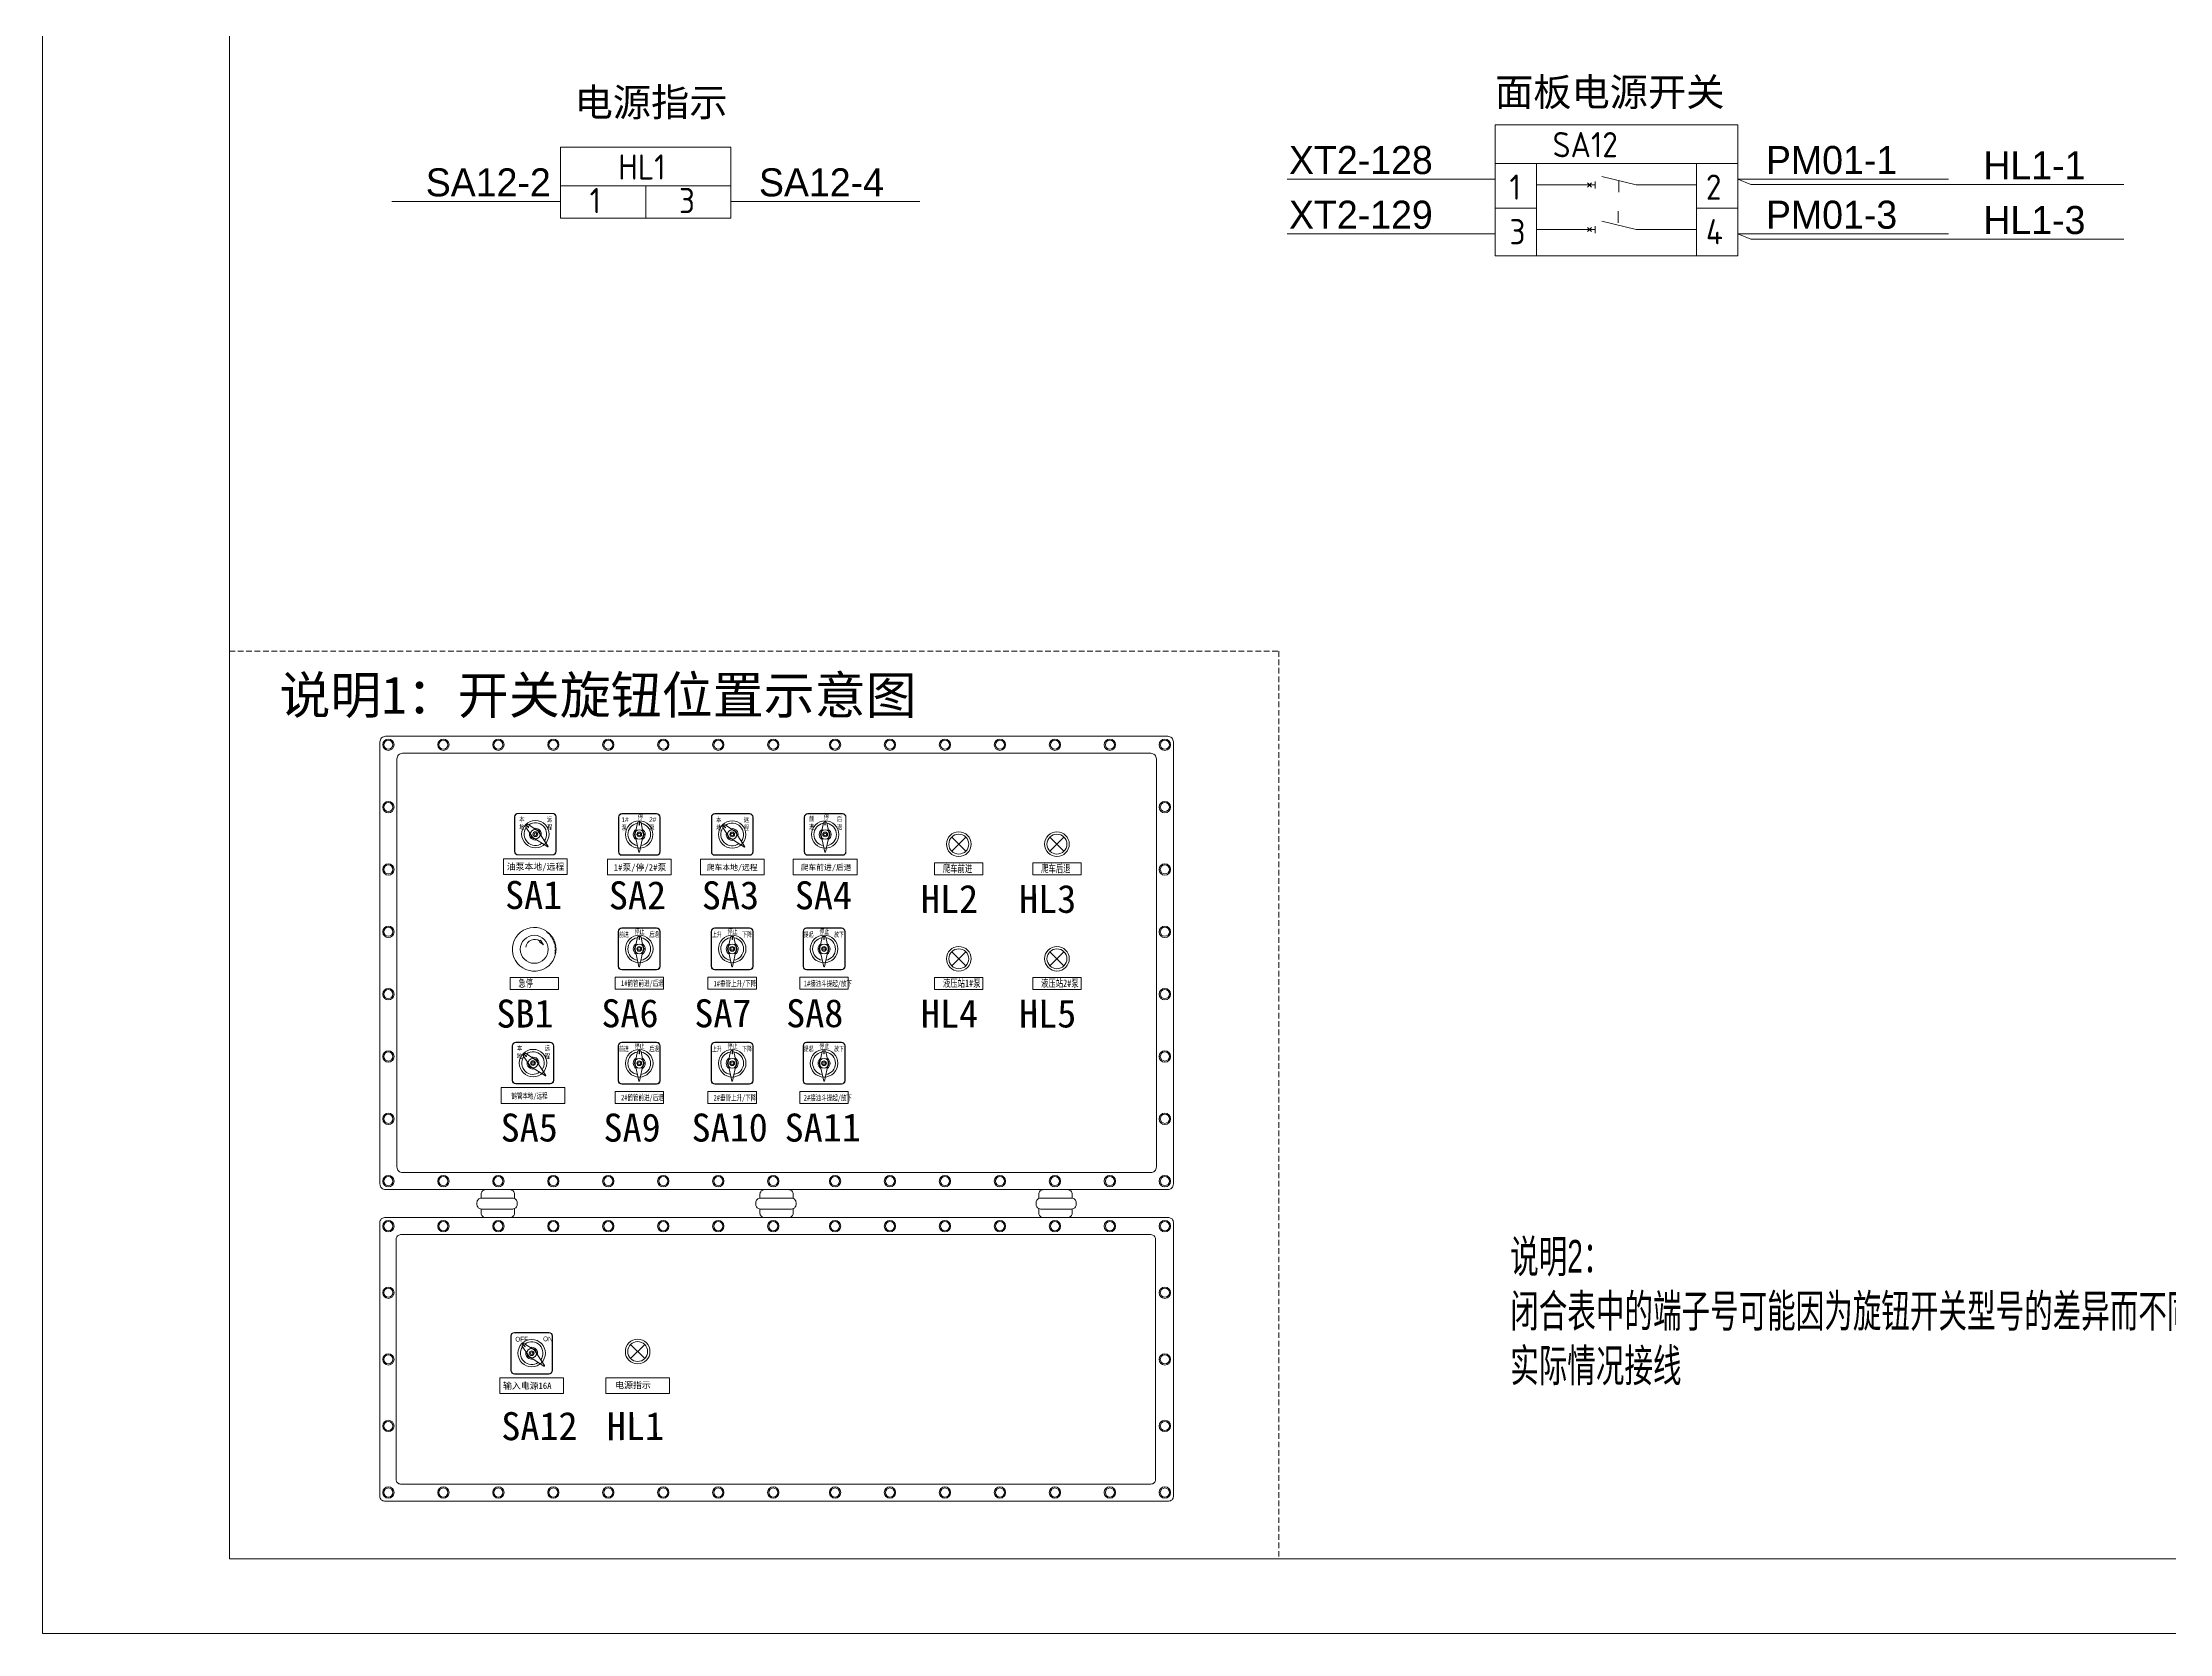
# Model space of a CAD drawing. Header units: millimetres. Extents: x 32721 to 72822, y 57624 to 123188.
# Drawn here: x 42543 to 44440, y 61252 to 62671 of the extents above; entities that cross this region are included whole.
import ezdxf

# ---------------------------------------------------------------- set-up
doc = ezdxf.new("R2010")
doc.units = ezdxf.units.MM
doc.header["$LTSCALE"] = 10
doc.linetypes.add('DASHED', pattern=[0.75, 0.5, -0.25])
doc.layers.get('0').update_dxf_attribs({"lineweight": 18})
for name, color, linetype, lineweight in [('1轮廓实线层', 7, 'Continuous', 18), ('2细线层', 4, 'Continuous', 18), ('6文字层', 3, 'Continuous', 18), ('图框层', 7, 'Continuous', 18)]:
    doc.layers.add(name, color=color, linetype=linetype, lineweight=lineweight)
doc.styles.add('FS', font='')
doc.styles.add('PC_TEXTSTYLE', font='', dxfattribs={"width": 0.8})
doc.styles.get("Standard").update_dxf_attribs({"font": 'isocp.shx', "width": 0.707, "bigfont": 'hztxt.shx'})
doc.styles.add('宋体', font='')
doc.styles.add('样式 1', font='SIMYOU.TTF', dxfattribs={"width": 0.75})
doc.styles.add('长仿宋', font='', dxfattribs={"width": 0.7})
doc.styles.get('FS').set_extended_font_data('宋体')
doc.styles.get('PC_TEXTSTYLE').set_extended_font_data('幼圆')
doc.styles.get('宋体').set_extended_font_data('宋体')
doc.styles.get('长仿宋').set_extended_font_data('宋体')

# ---------------------------------------------------------------- blocks, each defined once
blk = doc.blocks.new('本地远程')
for p, q in [((-35, 29), (-35, -29)), ((-34.5, -29), (-34.5, 29)), ((29, 35), (-29, 35)), ((-29, 34.5), (29, 34.5)), ((-5.5, -4.1), (-16, 11.8)), ((-14.1, 15.6), (-15.6, 14.1)), ((-15, 14.7), (-11.5, 11.1)), ((-14.7, 15), (-11.1, 11.5)), ((-11.8, 16), (4.1, 5.5)), ((21.5, -20.7), (5.5, 4.1)), ((34.5, 29), (34.5, -29)), ((35, -29), (35, 29)), ((29, -34.5), (-29, -34.5)), ((-29, -35), (29, -35)), ((-4.1, -5.5), (20.7, -21.5)), ((20.9, -21.5), (21.5, -20.9))]:
    blk.add_line(p, q)
for radius in [23, 8, 4, 2.25]:
    blk.add_circle((0, 0), radius)
for centre, radius, start, end in [((-29, 29), 6, 90, 180), ((-29, 29), 5.5, 90, 180), ((0, 0), 19, 144.8684, 305.9981), ((-14.2, 12.7), 2, 135, 206.5651), ((-12.7, 14.2), 2, 63.4349, 135), ((-11.3, 11.3), 0.25, 225, 45), ((0, 0), 19, 324.0019, 125.1316), ((0, 0), 10, 166.6435, 283.8145), ((0, 0), 10, 346.1855, 103.3565), ((1.3, 1.3), 5, 32.9777, 56.6397), ((29, 29), 6, 0, 90), ((29, 29), 5.5, 360, 90), ((-29, -29), 6, 180, 270), ((-29, -29), 5.5, 180, 270), ((-1.3, -1.3), 5, 213.3603, 237.0223), ((20.8, -21.3), 0.2, 237.1169, 315), ((21.3, -20.8), 0.2, 315, 32.8831), ((29, -29), 5.5, 270, 360), ((29, -29), 6, 270, 360)]:
    blk.add_arc(centre, radius, start, end)
at = {"char_height": 8, "attachment_point": 1, "style": 'PC_TEXTSTYLE'}
for s, insert, width in [('本地', (-27.1, 28.9), 14.149), ('远程', (19.6, 28.9), 15.64)]:
    blk.add_mtext(s, dxfattribs=dict(at, insert=insert, width=width))
blk = doc.blocks.new('液压泵旋钮')
for p, q in [((-35, 29), (-35, -29)), ((-34.5, -29), (-34.5, 29)), ((29, 35), (-29, 35)), ((-29, 34.5), (29, 34.5)), ((-6.8, 1), (-3, 19.6)), ((1.1, 21), (-1.1, 21)), ((-0.3, 21), (-0.3, 15.9)), ((0.2, 21), (0.2, 15.9)), ((3, 19.6), (6.8, 1)), ((34.5, 29), (34.5, -29)), ((35, -29), (35, 29)), ((29, -34.5), (-29, -34.5)), ((-29, -35), (29, -35)), ((-6.8, -1), (-0.6, -29.8)), ((-0.4, -30), (0.4, -30)), ((0.6, -29.8), (6.8, -1))]:
    blk.add_line(p, q)
for radius in [23, 8, 4, 2.25]:
    blk.add_circle((0, 0), radius)
for centre, radius, start, end in [((-29, 29), 6, 90, 180), ((-29, 29), 5.5, 90, 180), ((0, 0), 19, 99.8684, 260.9981), ((0, 0), 10, 121.6435, 238.8145), ((-1.9, 0), 5, 168.3603, 192.0223), ((-1.1, 19), 2, 90, 161.5651), ((0, 15.9), 0.25, 180, 0), ((1.1, 19), 2, 18.4349, 90), ((0, 0), 19, 279.0019, 80.1316), ((0, 0), 10, 301.1855, 58.3565), ((1.9, 0), 5, 347.9777, 11.6397), ((29, 29), 6, 0, 90), ((29, 29), 5.5, 360, 90), ((-29, -29), 6, 180, 270), ((-29, -29), 5.5, 180, 270), ((-0.4, -29.8), 0.2, 192.1169, 270), ((0.4, -29.8), 0.2, 270, 347.8831), ((29, -29), 5.5, 270, 360), ((29, -29), 6, 270, 360)]:
    blk.add_arc(centre, radius, start, end)
at = {"char_height": 8, "attachment_point": 1, "style": 'PC_TEXTSTYLE'}
for s, insert, width in [('1#泵', (-29.8, 28.9), 14.149), ('停', (-2.4, 33.6), 11), ('2#泵', (16.6, 28.9), 15.64)]:
    blk.add_mtext(s, dxfattribs=dict(at, insert=insert, width=width))
blk = doc.blocks.new('爬车旋钮')
for p, q in [((-35, 29), (-35, -29)), ((-34.5, -29), (-34.5, 29)), ((29, 35), (-29, 35)), ((-29, 34.5), (29, 34.5)), ((-6.8, 1), (-3, 19.6)), ((1.1, 21), (-1.1, 21)), ((-0.3, 21), (-0.3, 15.9)), ((0.2, 21), (0.2, 15.9)), ((3, 19.6), (6.8, 1)), ((34.5, 29), (34.5, -29)), ((35, -29), (35, 29)), ((29, -34.5), (-29, -34.5)), ((-29, -35), (29, -35)), ((-6.8, -1), (-0.6, -29.8)), ((-0.4, -30), (0.4, -30)), ((0.6, -29.8), (6.8, -1))]:
    blk.add_line(p, q)
for radius in [23, 8, 4, 2.25]:
    blk.add_circle((0, 0), radius)
for centre, radius, start, end in [((-29, 29), 6, 90, 180), ((-29, 29), 5.5, 90, 180), ((0, 0), 19, 99.8684, 260.9981), ((0, 0), 10, 121.6435, 238.8145), ((-1.9, 0), 5, 168.3603, 192.0223), ((-1.1, 19), 2, 90, 161.5651), ((0, 15.9), 0.25, 180, 0), ((1.1, 19), 2, 18.4349, 90), ((0, 0), 19, 279.0019, 80.1316), ((0, 0), 10, 301.1855, 58.3565), ((1.9, 0), 5, 347.9777, 11.6397), ((29, 29), 6, 0, 90), ((29, 29), 5.5, 360, 90), ((-29, -29), 6, 180, 270), ((-29, -29), 5.5, 180, 270), ((-0.4, -29.8), 0.2, 192.1169, 270), ((0.4, -29.8), 0.2, 270, 347.8831), ((29, -29), 5.5, 270, 360), ((29, -29), 6, 270, 360)]:
    blk.add_arc(centre, radius, start, end)
at = {"char_height": 8, "width": 11, "attachment_point": 1, "style": 'PC_TEXTSTYLE'}
for s, insert in [('前进', (-27.3, 30.2)), ('停', (-2.4, 33.6)), ('后退', (19.8, 30.2))]:
    blk.add_mtext(s, dxfattribs=dict(at, insert=insert))
blk = doc.blocks.new('急停')
for p, q in [((4.2, 5.9), (3.7, 5.4)), ((3.7, 5.4), (7, 2.9)), ((4.6, 6.5), (4.2, 5.9)), ((7, 2.9), (4.6, 6.5)), ((9.5, 13.8), (9.3, 12.9)), ((9.3, 12.9), (10.2, 13.3)), ((10.4, 13.1), (10.2, 12.2)), ((10.2, 12.2), (11, 12.6)), ((11.2, 12.4), (10.9, 11.6)), ((10.9, 11.6), (11.8, 11.9)), ((12, 11.7), (11.7, 10.8)), ((11.7, 10.8), (12.6, 11.1)), ((12.8, 10.9), (12.4, 10)), ((12.4, 10), (13.3, 10.2)), ((13.5, 10), (13, 9.2)), ((13, 9.2), (14, 9.3)), ((14.1, 9.1), (13.6, 8.3)), ((13.6, 8.3), (14.6, 8.4)), ((14.7, 8.2), (14.2, 7.5)), ((14.2, 7.5), (15.1, 7.5)), ((15.2, 7.2), (14.6, 6.5)), ((14.6, 6.5), (15.6, 6.5)), ((15.7, 6.2), (15.1, 5.6)), ((15.1, 5.6), (16, 5.5)), ((16.1, 5.2), (15.4, 4.6)), ((15.4, 4.6), (16.3, 4.4)), ((16.4, 4.1), (15.7, 3.6)), ((15.7, 3.6), (16.6, 3.4)), ((16.7, 3.1), (16, 2.6)), ((16, 2.6), (16.8, 2.3)), ((16.9, 2), (16.1, 1.5)), ((16.1, 1.5), (17, 1.2)), ((17, 0.9), (16.2, 0.5)), ((16.2, 0.5), (17.1, 0.1)), ((16.9, -3.5), (16, -3.7)), ((16, -3.7), (16.7, -4.3)), ((17, -2.4), (16.1, -2.7)), ((16.1, -2.7), (16.9, -3.2)), ((17.1, -1.3), (16.2, -1.6)), ((16.2, -1.6), (17, -2.1)), ((17.1, -0.2), (16.3, -0.6)), ((16.3, -0.6), (17.1, -1))]:
    blk.add_line(p, q)
blk.add_circle((-0.4, -0.7), 11.2)
for centre, radius, start, end in [((-0.4, -0.7), 17.5, 55.5124, 348.0594), ((0, 0), 7.26, 55.0086, 172.0809), ((-0.4, -0.7), 17.5, 51.9124, 52.8594), ((-0.4, -0.7), 17.5, 48.3124, 49.2594), ((-0.4, -0.7), 17.5, 44.7124, 45.6594), ((-0.4, -0.7), 17.5, 41.1124, 42.0594), ((-0.4, -0.7), 17.5, 37.5124, 38.4594), ((-0.4, -0.7), 17.5, 33.9124, 34.8594), ((-0.4, -0.7), 17.5, 30.3124, 31.2594), ((-0.4, -0.7), 17.5, 26.7124, 27.6594), ((-0.4, -0.7), 17.5, 23.1124, 24.0594), ((-0.4, -0.7), 17.5, 19.5124, 20.4594), ((-0.4, -0.7), 17.5, 15.9124, 16.8594), ((-0.4, -0.7), 17.5, 12.3124, 13.2594), ((-0.4, -0.7), 17.5, 8.7124, 9.6594), ((-0.4, -0.7), 17.5, 5.1124, 6.0594), ((-0.4, -0.7), 17.5, 1.5124, 2.4594), ((-0.4, -0.7), 17.5, 350.7124, 351.6594), ((-0.4, -0.7), 17.5, 354.3124, 355.2594), ((-0.4, -0.7), 17.5, 357.9124, 358.8594)]:
    blk.add_arc(centre, radius, start, end)

msp = doc.modelspace()

# ---------------------------------------------------------------- linework, layer by layer
for p, q in [((43838.58, 62597.52), (44055.16, 62597.52)), ((43838.58, 62480.63), (43838.58, 62597.52)), ((44055.16, 62597.52), (44055.16, 62480.63)), ((43838.58, 62563), (44055.16, 62563)), ((43875.59, 62563), (43875.59, 62480.63)), ((44018.16, 62563), (44018.16, 62480.63)), ((43005.29, 62543.08), (43157.14, 62543.08)), ((43081.22, 62543.08), (43081.22, 62514.02)), ((43838.58, 62549.09), (43653.16, 62549.09)), ((43875.59, 62543.85), (43928.01, 62543.85)), ((43920.91, 62541.95), (43924.71, 62545.76)), ((43922.81, 62543.85), (43920.91, 62545.76)), ((43922.81, 62543.85), (43924.71, 62541.95)), ((43928.01, 62546.74), (43928.01, 62540.55)), ((43964.3, 62543.85), (43933.69, 62551.21)), ((43949, 62547.53), (43949, 62537.34)), ((44018.16, 62543.85), (43964.3, 62543.85)), ((44055.16, 62549.09), (44242.95, 62549.09)), ((43005.29, 62529.17), (42854.82, 62529.17)), ((43157.14, 62529.17), (43325.62, 62529.17)), ((43875.59, 62523.21), (43838.58, 62523.21)), ((43838.58, 62523.21), (43875.59, 62523.21)), ((43948.42, 62520.37), (43948.42, 62509.99)), ((44055.16, 62523.21), (44018.16, 62523.21)), ((44018.16, 62523.21), (44055.16, 62523.21)), ((43838.58, 62500.33), (43653.16, 62500.33)), ((43875.59, 62504.06), (43928.01, 62504.06)), ((43920.91, 62502.16), (43924.71, 62505.96)), ((43922.81, 62504.06), (43920.91, 62505.96)), ((43922.81, 62504.06), (43924.71, 62502.16)), ((43928.01, 62506.95), (43928.01, 62500.76)), ((43964.3, 62504.06), (43933.69, 62511.41)), ((44018.16, 62504.06), (43964.3, 62504.06)), ((44055.16, 62500.33), (44242.95, 62500.33)), ((44055.16, 62480.63), (43838.58, 62480.63)), ((43056.68, 61877.96), (43056.68, 61846.96)), ((43056.95, 61846.96), (43056.95, 61877.96)), ((43090.89, 61881.17), (43059.89, 61881.17)), ((43059.89, 61880.9), (43090.89, 61880.9)), ((43071.76, 61863.01), (43073.81, 61872.96)), ((43075.95, 61873.69), (43074.82, 61873.69)), ((43075.25, 61873.69), (43075.25, 61870.99)), ((43075.52, 61873.69), (43075.52, 61870.99)), ((43076.97, 61872.96), (43079.02, 61863.01)), ((43093.83, 61877.96), (43093.83, 61846.96)), ((43094.1, 61846.96), (43094.1, 61877.96)), ((43139.58, 61877.96), (43139.58, 61846.96)), ((43139.85, 61846.96), (43139.85, 61877.96)), ((43173.79, 61881.17), (43142.79, 61881.17)), ((43142.79, 61880.9), (43173.79, 61880.9)), ((43154.66, 61863.01), (43156.71, 61872.96)), ((43158.85, 61873.69), (43157.72, 61873.69)), ((43158.15, 61873.69), (43158.15, 61870.99)), ((43158.42, 61873.69), (43158.42, 61870.99)), ((43159.87, 61872.96), (43161.92, 61863.01)), ((43176.73, 61877.96), (43176.73, 61846.96)), ((43177, 61846.96), (43177, 61877.96)), ((43221.48, 61877.96), (43221.48, 61846.95)), ((43221.75, 61846.95), (43221.75, 61877.96)), ((43255.69, 61881.16), (43224.69, 61881.16)), ((43224.69, 61880.89), (43255.69, 61880.89)), ((43236.56, 61863), (43238.61, 61872.95)), ((43240.75, 61873.68), (43239.62, 61873.68)), ((43240.05, 61873.68), (43240.05, 61870.98)), ((43240.32, 61873.68), (43240.32, 61870.98)), ((43241.77, 61872.95), (43243.82, 61863)), ((43258.63, 61877.96), (43258.63, 61846.95)), ((43258.9, 61846.95), (43258.9, 61877.96)), ((43071.76, 61861.92), (43075.07, 61846.53)), ((43075.71, 61846.53), (43079.01, 61861.92)), ((43154.66, 61861.92), (43157.97, 61846.53)), ((43158.61, 61846.53), (43161.91, 61861.92)), ((43236.56, 61861.91), (43239.87, 61846.52)), ((43240.51, 61846.52), (43243.81, 61861.91)), ((43090.89, 61844.02), (43059.89, 61844.02)), ((43059.89, 61843.76), (43090.89, 61843.76)), ((43075.17, 61846.44), (43075.6, 61846.44)), ((43173.79, 61844.02), (43142.79, 61844.02)), ((43142.79, 61843.76), (43173.79, 61843.76)), ((43158.07, 61846.44), (43158.5, 61846.44)), ((43255.69, 61844.01), (43224.69, 61844.01)), ((43224.69, 61843.75), (43255.69, 61843.75)), ((43239.97, 61846.43), (43240.4, 61846.43)), ((43090.89, 61779.22), (43059.89, 61779.22)), ((43059.89, 61778.95), (43090.89, 61778.95)), ((43173.79, 61779.22), (43142.79, 61779.22)), ((43142.79, 61778.95), (43173.79, 61778.95)), ((43255.69, 61779.21), (43224.69, 61779.21)), ((43224.69, 61778.94), (43255.69, 61778.94)), ((43056.68, 61776.01), (43056.68, 61745.01)), ((43056.95, 61745.01), (43056.95, 61776.01)), ((43071.76, 61761.06), (43073.81, 61771.01)), ((43071.76, 61759.96), (43075.07, 61744.57)), ((43075.95, 61771.74), (43074.82, 61771.74)), ((43075.25, 61771.74), (43075.25, 61769.04)), ((43075.52, 61771.74), (43075.52, 61769.04)), ((43075.71, 61744.57), (43079.01, 61759.96)), ((43076.97, 61771.01), (43079.02, 61761.06)), ((43093.83, 61776.01), (43093.83, 61745.01)), ((43094.1, 61745.01), (43094.1, 61776.01)), ((43139.58, 61776.01), (43139.58, 61745.01)), ((43139.85, 61745.01), (43139.85, 61776.01)), ((43154.66, 61761.06), (43156.71, 61771.01)), ((43154.66, 61759.96), (43157.97, 61744.57)), ((43158.85, 61771.74), (43157.72, 61771.74)), ((43158.15, 61771.74), (43158.15, 61769.04)), ((43158.42, 61771.74), (43158.42, 61769.04)), ((43158.61, 61744.57), (43161.91, 61759.96)), ((43159.87, 61771.01), (43161.92, 61761.06)), ((43176.73, 61776.01), (43176.73, 61745.01)), ((43177, 61745.01), (43177, 61776.01)), ((43221.48, 61776), (43221.48, 61745)), ((43221.75, 61745), (43221.75, 61776)), ((43236.56, 61761.05), (43238.61, 61771)), ((43236.56, 61759.96), (43239.87, 61744.57)), ((43240.75, 61771.73), (43239.62, 61771.73)), ((43240.05, 61771.73), (43240.05, 61769.03)), ((43240.32, 61771.73), (43240.32, 61769.03)), ((43240.51, 61744.57), (43243.81, 61759.96)), ((43241.77, 61771), (43243.82, 61761.05)), ((43258.63, 61776), (43258.63, 61745)), ((43258.9, 61745), (43258.9, 61776)), ((43090.89, 61742.07), (43059.89, 61742.07)), ((43059.89, 61741.8), (43090.89, 61741.8)), ((43075.17, 61744.49), (43075.6, 61744.49)), ((43173.79, 61742.07), (43142.79, 61742.07)), ((43142.79, 61741.8), (43173.79, 61741.8)), ((43158.07, 61744.49), (43158.5, 61744.49)), ((43255.69, 61742.06), (43224.69, 61742.06)), ((43224.69, 61741.8), (43255.69, 61741.8)), ((43239.97, 61744.48), (43240.4, 61744.48)), ((42960.89, 61517.29), (42960.89, 61486.51)), ((42961.15, 61486.51), (42961.15, 61517.29)), ((42994.85, 61520.47), (42964.07, 61520.47)), ((42964.07, 61520.21), (42994.85, 61520.21)), ((42997.77, 61517.29), (42997.77, 61486.51)), ((42998.03, 61486.51), (42998.03, 61517.29)), ((42976.53, 61499.73), (42970.98, 61508.15)), ((42971.98, 61510.17), (42971.18, 61509.38)), ((42971.49, 61509.68), (42973.38, 61507.79)), ((42971.67, 61509.87), (42973.57, 61507.97)), ((42973.2, 61510.37), (42981.62, 61504.83)), ((42977.3, 61498.97), (42990.42, 61490.48)), ((42990.87, 61490.93), (42982.39, 61504.06)), ((42994.85, 61483.59), (42964.07, 61483.59)), ((42964.07, 61483.32), (42994.85, 61483.32)), ((42990.56, 61490.5), (42990.86, 61490.8))]:
    msp.add_line(p, q)
at = {"lineweight": 40}
for p, q in [((43354.08, 61962.18), (43366.63, 61949.63)), ((43354.08, 61949.63), (43366.63, 61962.18)), ((43441.62, 61962.18), (43454.17, 61949.63)), ((43441.62, 61949.63), (43454.17, 61962.18)), ((43354.08, 61859.97), (43366.63, 61847.42)), ((43354.08, 61847.42), (43366.63, 61859.97)), ((43441.62, 61859.97), (43454.17, 61847.42)), ((43441.62, 61847.42), (43454.17, 61859.97)), ((43067.71, 61509.67), (43080.25, 61497.13)), ((43067.71, 61497.13), (43080.25, 61509.67))]:
    msp.add_line(p, q, dxfattribs=at)
msp.add_lwpolyline([(43005.29, 62577.6), (43157.14, 62577.6), (43157.14, 62514.02), (43005.29, 62514.02)], close=True)
for centre, radius in [((43075.39, 61862.46), 12.29), ((43158.29, 61862.46), 12.29), ((43240.19, 61862.45), 12.29), ((43075.39, 61862.46), 4.28), ((43075.39, 61862.46), 2.14), ((43075.39, 61862.46), 1.2), ((43158.29, 61862.46), 4.28), ((43158.29, 61862.46), 2.14), ((43158.29, 61862.46), 1.2), ((43240.19, 61862.45), 4.28), ((43240.19, 61862.45), 2.14), ((43240.19, 61862.45), 1.2), ((43075.39, 61760.51), 12.29), ((43075.39, 61760.51), 4.28), ((43075.39, 61760.51), 2.14), ((43075.39, 61760.51), 1.2), ((43158.29, 61760.51), 12.29), ((43158.29, 61760.51), 4.28), ((43158.29, 61760.51), 2.14), ((43158.29, 61760.51), 1.2), ((43240.19, 61760.5), 12.29), ((43240.19, 61760.5), 4.28), ((43240.19, 61760.5), 2.14), ((43240.19, 61760.5), 1.2), ((42979.46, 61501.9), 12.21), ((42979.46, 61501.9), 4.25), ((42979.46, 61501.9), 2.12), ((42979.46, 61501.9), 1.19)]:
    msp.add_circle(centre, radius)
for centre, radius, start, end in [((43059.89, 61877.96), 3.21, 90, 180), ((43059.89, 61877.96), 2.94, 90, 180), ((43074.82, 61872.62), 1.07, 90, 161.56505), ((43075.95, 61872.62), 1.07, 18.43495, 90), ((43090.89, 61877.96), 3.21, 0, 90), ((43090.89, 61877.96), 2.94, 0, 90), ((43142.79, 61877.96), 3.21, 90, 180), ((43142.79, 61877.96), 2.94, 90, 180), ((43157.72, 61872.62), 1.07, 90, 161.56505), ((43158.85, 61872.62), 1.07, 18.43495, 90), ((43173.79, 61877.96), 3.21, 0, 90), ((43173.79, 61877.96), 2.94, 0, 90), ((43224.69, 61877.96), 3.21, 90, 180), ((43224.69, 61877.96), 2.94, 90, 180), ((43239.62, 61872.61), 1.07, 90, 161.56505), ((43240.75, 61872.61), 1.07, 18.43495, 90), ((43255.69, 61877.96), 3.21, 360, 90), ((43255.69, 61877.96), 2.94, 360, 90), ((43075.39, 61862.46), 10.16, 99.86844, 260.99807), ((43075.39, 61862.46), 5.35, 121.64347, 238.81453), ((43074.38, 61862.47), 2.67, 168.36027, 192.02235), ((43075.39, 61870.99), 0.134, 180, 360), ((43075.39, 61862.46), 10.16, 279.00193, 80.13156), ((43075.39, 61862.46), 5.35, 301.18547, 58.35653), ((43076.4, 61862.47), 2.67, 347.97765, 11.63973), ((43158.29, 61862.46), 10.16, 99.86844, 260.99807), ((43158.29, 61862.46), 5.35, 121.64347, 238.81453), ((43157.28, 61862.47), 2.67, 168.36027, 192.02235), ((43158.29, 61870.99), 0.134, 180, 0), ((43158.29, 61862.46), 10.16, 279.00193, 80.13156), ((43158.29, 61862.46), 5.35, 301.18547, 58.35653), ((43159.3, 61862.47), 2.67, 347.97765, 11.63973), ((43240.19, 61862.45), 10.16, 99.86844, 260.99807), ((43240.19, 61862.45), 5.35, 121.64347, 238.81453), ((43239.18, 61862.46), 2.67, 168.36027, 192.02235), ((43240.19, 61870.98), 0.134, 180, 0), ((43240.19, 61862.45), 10.16, 279.00193, 80.13156), ((43240.19, 61862.45), 5.35, 301.18547, 58.35653), ((43241.2, 61862.46), 2.67, 347.97765, 11.63973), ((43059.89, 61846.96), 3.21, 180, 270), ((43059.89, 61846.96), 2.94, 180, 270), ((43075.17, 61846.55), 0.107, 192.11694, 270), ((43075.6, 61846.55), 0.107, 270, 347.88306), ((43090.89, 61846.96), 2.94, 270, 360), ((43090.89, 61846.96), 3.21, 270, 0), ((43142.79, 61846.96), 3.21, 180, 270), ((43142.79, 61846.96), 2.94, 180, 270), ((43158.07, 61846.55), 0.107, 192.11694, 270), ((43158.5, 61846.55), 0.107, 270, 347.88306), ((43173.79, 61846.96), 2.94, 270, 0), ((43173.79, 61846.96), 3.21, 270, 360), ((43224.69, 61846.95), 3.21, 180, 270), ((43224.69, 61846.95), 2.94, 180, 270), ((43239.97, 61846.54), 0.107, 192.11694, 270), ((43240.4, 61846.54), 0.107, 270, 347.88306), ((43255.69, 61846.95), 2.94, 270, 360), ((43255.69, 61846.95), 3.21, 270, 360), ((43059.89, 61776.01), 3.21, 90, 180), ((43059.89, 61776.01), 2.94, 90, 180), ((43090.89, 61776.01), 3.21, 0, 90), ((43090.89, 61776.01), 2.94, 0, 90), ((43142.79, 61776.01), 3.21, 90, 180), ((43142.79, 61776.01), 2.94, 90, 180), ((43173.79, 61776.01), 3.21, 0, 90), ((43173.79, 61776.01), 2.94, 0, 90), ((43224.69, 61776), 3.21, 90, 180), ((43224.69, 61776), 2.94, 90, 180), ((43255.69, 61776), 3.21, 360, 90), ((43255.69, 61776), 2.94, 360, 90), ((43075.39, 61760.51), 10.16, 99.86844, 260.99807), ((43075.39, 61760.51), 5.35, 121.64347, 238.81453), ((43074.38, 61760.52), 2.67, 168.36027, 192.02235), ((43074.82, 61770.67), 1.07, 90, 161.56505), ((43075.39, 61769.04), 0.134, 180, 0), ((43075.95, 61770.67), 1.07, 18.43495, 90), ((43075.39, 61760.51), 10.16, 279.00193, 80.13156), ((43075.39, 61760.51), 5.35, 301.18547, 58.35653), ((43076.4, 61760.52), 2.67, 347.97765, 11.63973), ((43158.29, 61760.51), 10.16, 99.86844, 260.99807), ((43158.29, 61760.51), 5.35, 121.64347, 238.81453), ((43157.28, 61760.52), 2.67, 168.36027, 192.02235), ((43157.72, 61770.67), 1.07, 90, 161.56505), ((43158.29, 61769.04), 0.134, 180, 0), ((43158.85, 61770.67), 1.07, 18.43495, 90), ((43158.29, 61760.51), 10.16, 279.00193, 80.13156), ((43158.29, 61760.51), 5.35, 301.18547, 58.35653), ((43159.3, 61760.52), 2.67, 347.97765, 11.63973), ((43240.19, 61760.5), 10.16, 99.86844, 260.99807), ((43240.19, 61760.5), 5.35, 121.64347, 238.81453), ((43239.18, 61760.51), 2.67, 168.36027, 192.02235), ((43239.62, 61770.66), 1.07, 90, 161.56505), ((43240.19, 61769.03), 0.134, 180, 360), ((43240.75, 61770.66), 1.07, 18.43495, 90), ((43240.19, 61760.5), 10.16, 279.00193, 80.13156), ((43240.19, 61760.5), 5.35, 301.18547, 58.35653), ((43241.2, 61760.51), 2.67, 347.97765, 11.63973), ((43059.89, 61745.01), 3.21, 180, 270), ((43059.89, 61745.01), 2.94, 180, 270), ((43075.17, 61744.6), 0.107, 192.11694, 270), ((43075.6, 61744.6), 0.107, 270, 347.88306), ((43090.89, 61745.01), 2.94, 270, 0), ((43090.89, 61745.01), 3.21, 270, 360), ((43142.79, 61745.01), 3.21, 180, 270), ((43142.79, 61745.01), 2.94, 180, 270), ((43158.07, 61744.6), 0.107, 192.11694, 270), ((43158.5, 61744.6), 0.107, 270, 347.88306), ((43173.79, 61745.01), 2.94, 270, 360), ((43173.79, 61745.01), 3.21, 270, 360), ((43224.69, 61745), 3.21, 180, 270), ((43224.69, 61745), 2.94, 180, 270), ((43239.97, 61744.59), 0.107, 192.11694, 270), ((43240.4, 61744.59), 0.107, 270, 347.88306), ((43255.69, 61745), 2.94, 270, 0), ((43255.69, 61745), 3.21, 270, 360), ((42964.07, 61517.29), 3.18, 90, 180), ((42964.07, 61517.29), 2.92, 90, 180), ((42994.85, 61517.29), 3.18, 0, 90), ((42994.85, 61517.29), 2.92, 0, 90), ((42979.46, 61501.9), 10.08, 144.86844, 305.99807), ((42971.93, 61508.63), 1.06, 135, 206.56505), ((42972.73, 61509.42), 1.06, 63.43495, 135), ((42973.48, 61507.88), 0.133, 225, 45), ((42979.46, 61501.9), 10.08, 324.00193, 125.13156), ((42979.46, 61501.9), 5.31, 166.64347, 283.81453), ((42978.74, 61501.19), 2.65, 213.36027, 237.02235), ((42979.46, 61501.9), 5.31, 346.18547, 103.35653), ((42980.16, 61502.61), 2.65, 32.97765, 56.63973), ((42964.07, 61486.51), 3.18, 180, 270), ((42964.07, 61486.51), 2.92, 180, 270), ((42990.48, 61490.57), 0.106, 237.11694, 315), ((42990.79, 61490.88), 0.106, 315, 32.88306), ((42994.85, 61486.51), 2.92, 270, 360), ((42994.85, 61486.51), 3.18, 270, 360)]:
    msp.add_arc(centre, radius, start, end)
at = {"layer": '1轮廓实线层'}
for p, q in [((44066.83, 62544.33), (44055.16, 62549.09)), ((44399.29, 62544.33), (44066.83, 62544.33)), ((44066.83, 62495.57), (44055.16, 62500.33)), ((44399.29, 62495.57), (44066.83, 62495.57)), ((42849.18, 62052.11), (43546.64, 62052.11)), ((42864.34, 62036.94), (43531.48, 62036.94)), ((42864.34, 61662.94), (43531.48, 61662.94)), ((42862.56, 61607.64), (43531.73, 61607.64)), ((43254.97, 61622.8), (43547.66, 61622.8)), ((42862.56, 61385.26), (43531.73, 61385.26)), ((42848.17, 61370.1), (43547.66, 61370.1))]:
    msp.add_line(p, q, dxfattribs=at)
at = {"layer": '1轮廓实线层', "linetype": 'DASHED'}
msp.add_lwpolyline([(42709.92, 62128.01), (43645.86, 62128.01), (43645.86, 61318.65), (42709.92, 61318.65)], close=True, dxfattribs=at)
at = {"layer": '1轮廓实线层'}
for points in [[(43546.64, 61647.78), (42849.18, 61647.78, -0.4142136), (42844.12, 61652.83), (42844.12, 62047.05, -0.4142136), (42849.18, 62052.11)], [(43546.64, 62052.11, -0.4142136), (43551.7, 62047.05), (43551.7, 61652.83, -0.4142136), (43546.64, 61647.78)], [(42864.34, 61662.94, -0.4142136), (42859.28, 61667.99), (42859.28, 62031.89, -0.4142136), (42864.34, 62036.94)], [(43531.48, 62036.94, -0.4142136), (43536.54, 62031.89), (43536.54, 61667.99, -0.4142136), (43531.48, 61662.94)], [(42934.41, 61640.29), (42934.41, 61643.73, -0.4142136), (42938.45, 61647.78), (42960.05, 61647.78, -0.4142136), (42964.09, 61643.73), (42964.09, 61639.99)], [(43183.07, 61640.29), (43183.07, 61643.73, -0.4142136), (43187.11, 61647.78), (43208.71, 61647.78, -0.4142136), (43212.75, 61643.73), (43212.75, 61639.99)], [(43461.41, 61640.29), (43461.41, 61643.73, 0.4142136), (43457.37, 61647.78), (43435.77, 61647.78, 0.4142136), (43431.73, 61643.73), (43431.73, 61639.99)], [(42964.09, 61630.84), (42964.09, 61626.85, -0.4142136), (42960.05, 61622.8), (42938.45, 61622.8, -0.4142136), (42934.41, 61626.85), (42934.41, 61630.53)], [(43212.75, 61630.84), (43212.75, 61626.85, -0.4142136), (43208.71, 61622.8), (43187.11, 61622.8, -0.4142136), (43183.07, 61626.85), (43183.07, 61630.53)], [(43431.73, 61630.84), (43431.73, 61626.85, 0.4142136), (43435.77, 61622.8), (43457.37, 61622.8, 0.4142136), (43461.41, 61626.85), (43461.41, 61630.53)], [(42848.17, 61370.1, -0.4142136), (42844.12, 61374.14), (42844.12, 61618.76, -0.4142136), (42848.17, 61622.8), (43254.97, 61622.8)], [(42862.56, 61385.26, -0.4142136), (42858.52, 61389.3), (42858.52, 61603.6, -0.4142136), (42862.56, 61607.64)], [(43531.73, 61607.64, -0.4142136), (43535.77, 61603.6), (43535.77, 61389.3, -0.4142136), (43531.73, 61385.26)], [(43547.66, 61622.8, -0.4142136), (43551.7, 61618.76), (43551.7, 61374.14, -0.4142136), (43547.66, 61370.1)]]:
    msp.add_lwpolyline(points, format="xyb", dxfattribs=at)
for points in [[(42954.34, 61942.87), (43011.13, 61942.87), (43011.13, 61928.81), (42954.34, 61928.81)], [(43046.99, 61942.61), (43103.79, 61942.61), (43103.79, 61928.55), (43046.99, 61928.55)], [(43129.89, 61942.61), (43186.69, 61942.61), (43186.69, 61928.55), (43129.89, 61928.55)], [(43212.79, 61942.61), (43269.59, 61942.61), (43269.59, 61928.55), (43212.79, 61928.55)], [(43338.77, 61939.28), (43381.94, 61939.28), (43381.94, 61928.55), (43338.77, 61928.55)], [(43426.31, 61939.28), (43469.48, 61939.28), (43469.48, 61928.55), (43426.31, 61928.55)], [(42960.15, 61837.07), (43003.32, 61837.07), (43003.32, 61826.34), (42960.15, 61826.34)], [(43053.8, 61837.36), (43096.97, 61837.36), (43096.97, 61826.63), (43053.8, 61826.63)], [(43136.7, 61837.36), (43179.87, 61837.36), (43179.87, 61826.63), (43136.7, 61826.63)], [(43218.6, 61837.36), (43261.77, 61837.36), (43261.77, 61826.63), (43218.6, 61826.63)], [(43338.77, 61837.07), (43381.94, 61837.07), (43381.94, 61826.34), (43338.77, 61826.34)], [(43426.31, 61837.07), (43469.48, 61837.07), (43469.48, 61826.34), (43426.31, 61826.34)], [(42952.26, 61738.74), (43009.06, 61738.74), (43009.06, 61724.68), (42952.26, 61724.68)], [(43053.8, 61735.41), (43096.97, 61735.41), (43096.97, 61724.68), (43053.8, 61724.68)], [(43136.7, 61735.41), (43179.87, 61735.41), (43179.87, 61724.68), (43136.7, 61724.68)], [(43218.6, 61735.41), (43261.77, 61735.41), (43261.77, 61724.68), (43218.6, 61724.68)], [(42951.06, 61479.96), (43007.86, 61479.96), (43007.86, 61465.9), (42951.06, 61465.9)], [(43045.58, 61479.96), (43102.38, 61479.96), (43102.38, 61465.9), (43045.58, 61465.9)]]:
    msp.add_lwpolyline(points, close=True, dxfattribs=at)
for points in [[(42930.68, 61636.26, -0.4142136), (42934.72, 61640.31), (42962.52, 61640.31, -0.4142136), (42966.56, 61636.26), (42966.56, 61634.57, -0.4142136), (42962.52, 61630.52), (42934.72, 61630.52, -0.4142136), (42930.68, 61634.57)], [(43179.33, 61636.26, -0.4142136), (43183.38, 61640.31), (43211.18, 61640.31, -0.4142136), (43215.22, 61636.26), (43215.22, 61634.57, -0.4142136), (43211.18, 61630.52), (43183.38, 61630.52, -0.4142136), (43179.33, 61634.57)], [(43465.15, 61636.26, 0.4142136), (43461.1, 61640.31), (43433.3, 61640.31, 0.4142136), (43429.26, 61636.26), (43429.26, 61634.57, 0.4142136), (43433.3, 61630.52), (43461.1, 61630.52, 0.4142136), (43465.15, 61634.57)]]:
    msp.add_lwpolyline(points, format="xyb", close=True, dxfattribs=at)
for centre, radius in [((42851.7, 62044.53), 5.05), ((42851.7, 62044.53), 4.04), ((42900.73, 62044.53), 5.05), ((42900.73, 62044.53), 4.04), ((42949.75, 62044.53), 5.05), ((42949.75, 62044.53), 4.04), ((42998.78, 62044.53), 5.05), ((42998.78, 62044.53), 4.04), ((43047.8, 62044.53), 5.05), ((43047.8, 62044.53), 4.04), ((43096.83, 62044.53), 5.05), ((43096.83, 62044.53), 4.04), ((43145.85, 62044.53), 5.05), ((43145.85, 62044.53), 4.04), ((43194.88, 62044.53), 5.05), ((43194.88, 62044.53), 4.04), ((43249.97, 62044.53), 5.05), ((43249.97, 62044.53), 4.04), ((43298.99, 62044.53), 5.05), ((43298.99, 62044.53), 4.04), ((43348.02, 62044.53), 5.05), ((43348.02, 62044.53), 4.04), ((43397.04, 62044.53), 5.05), ((43397.04, 62044.53), 4.04), ((43446.07, 62044.53), 5.05), ((43446.07, 62044.53), 4.04), ((43495.09, 62044.53), 5.05), ((43495.09, 62044.53), 4.04), ((43544.12, 62044.53), 5.05), ((43544.12, 62044.53), 4.04), ((42851.7, 61988.93), 5.05), ((42851.7, 61988.93), 4.04), ((43544.12, 61988.93), 5.05), ((43544.12, 61988.93), 4.04), ((43360.36, 61955.91), 10.99), ((43360.36, 61955.91), 8.87), ((43447.89, 61955.91), 10.99), ((43447.89, 61955.91), 8.87), ((42851.7, 61933.33), 5.05), ((42851.7, 61933.33), 4.04), ((43544.12, 61933.33), 5.05), ((43544.12, 61933.33), 4.04), ((42851.7, 61877.74), 5.05), ((42851.7, 61877.74), 4.04), ((43544.12, 61877.74), 5.05), ((43544.12, 61877.74), 4.04), ((43360.36, 61853.69), 10.99), ((43360.36, 61853.69), 8.87), ((43447.89, 61853.69), 10.99), ((43447.89, 61853.69), 8.87), ((42851.7, 61822.14), 5.05), ((42851.7, 61822.14), 4.04), ((43544.12, 61822.14), 5.05), ((43544.12, 61822.14), 4.04), ((42851.7, 61766.55), 5.05), ((42851.7, 61766.55), 4.04), ((43544.12, 61766.55), 5.05), ((43544.12, 61766.55), 4.04), ((42851.7, 61710.95), 5.05), ((42851.7, 61710.95), 4.04), ((43544.12, 61710.95), 5.05), ((43544.12, 61710.95), 4.04), ((42851.7, 61655.36), 5.05), ((42851.7, 61655.36), 4.04), ((42900.73, 61655.36), 5.05), ((42900.73, 61655.36), 4.04), ((42949.75, 61655.36), 5.05), ((42949.75, 61655.36), 4.04), ((42998.78, 61655.36), 5.05), ((42998.78, 61655.36), 4.04), ((43047.8, 61655.36), 5.05), ((43047.8, 61655.36), 4.04), ((43096.83, 61655.36), 5.05), ((43096.83, 61655.36), 4.04), ((43145.85, 61655.36), 5.05), ((43145.85, 61655.36), 4.04), ((43194.88, 61655.36), 5.05), ((43194.88, 61655.36), 4.04), ((43249.97, 61655.36), 5.05), ((43249.97, 61655.36), 4.04), ((43298.99, 61655.36), 5.05), ((43298.99, 61655.36), 4.04), ((43348.02, 61655.36), 5.05), ((43348.02, 61655.36), 4.04), ((43397.04, 61655.36), 5.05), ((43397.04, 61655.36), 4.04), ((43446.07, 61655.36), 5.05), ((43446.07, 61655.36), 4.04), ((43495.09, 61655.36), 5.05), ((43495.09, 61655.36), 4.04), ((43544.12, 61655.36), 5.05), ((43544.12, 61655.36), 4.04), ((42851.7, 61615.22), 5.05), ((42851.7, 61615.22), 4.04), ((42900.73, 61615.22), 5.05), ((42900.73, 61615.22), 4.04), ((42949.75, 61615.22), 5.05), ((42949.75, 61615.22), 4.04), ((42998.78, 61615.22), 5.05), ((42998.78, 61615.22), 4.04), ((43047.8, 61615.22), 5.05), ((43047.8, 61615.22), 4.04), ((43096.83, 61615.22), 5.05), ((43096.83, 61615.22), 4.04), ((43145.85, 61615.22), 5.05), ((43145.85, 61615.22), 4.04), ((43194.88, 61615.22), 5.05), ((43194.88, 61615.22), 4.04), ((43249.97, 61615.22), 5.05), ((43249.97, 61615.22), 4.04), ((43298.99, 61615.22), 5.05), ((43298.99, 61615.22), 4.04), ((43348.02, 61615.22), 5.05), ((43348.02, 61615.22), 4.04), ((43397.04, 61615.22), 5.05), ((43397.04, 61615.22), 4.04), ((43446.07, 61615.22), 5.05), ((43446.07, 61615.22), 4.04), ((43495.09, 61615.22), 5.05), ((43495.09, 61615.22), 4.04), ((43544.12, 61615.22), 5.05), ((43544.12, 61615.22), 4.04), ((42851.7, 61555.83), 5.05), ((42851.7, 61555.83), 4.04), ((43544.12, 61555.83), 5.05), ((43544.12, 61555.83), 4.04), ((43073.98, 61503.4), 10.99), ((42851.7, 61496.45), 5.05), ((42851.7, 61496.45), 4.04), ((43073.98, 61503.4), 8.87), ((43544.12, 61496.45), 5.05), ((43544.12, 61496.45), 4.04), ((42851.7, 61437.06), 5.05), ((42851.7, 61437.06), 4.04), ((43544.12, 61437.06), 5.05), ((43544.12, 61437.06), 4.04), ((42851.7, 61377.68), 5.05), ((42851.7, 61377.68), 4.04), ((42900.73, 61377.68), 5.05), ((42900.73, 61377.68), 4.04), ((42949.75, 61377.68), 5.05), ((42949.75, 61377.68), 4.04), ((42998.78, 61377.68), 5.05), ((42998.78, 61377.68), 4.04), ((43047.8, 61377.68), 5.05), ((43047.8, 61377.68), 4.04), ((43096.83, 61377.68), 5.05), ((43096.83, 61377.68), 4.04), ((43145.85, 61377.68), 5.05), ((43145.85, 61377.68), 4.04), ((43194.88, 61377.68), 5.05), ((43194.88, 61377.68), 4.04), ((43249.97, 61377.68), 5.05), ((43249.97, 61377.68), 4.04), ((43298.99, 61377.68), 5.05), ((43298.99, 61377.68), 4.04), ((43348.02, 61377.68), 5.05), ((43348.02, 61377.68), 4.04), ((43397.04, 61377.68), 5.05), ((43397.04, 61377.68), 4.04), ((43446.07, 61377.68), 5.05), ((43446.07, 61377.68), 4.04), ((43495.09, 61377.68), 5.05), ((43495.09, 61377.68), 4.04), ((43544.12, 61377.68), 5.05), ((43544.12, 61377.68), 4.04)]:
    msp.add_circle(centre, radius, dxfattribs=at)
at = {"layer": '2细线层'}
for p, q in [((42543.25, 61251.98), (42543.25, 64051.98)), ((46503.25, 61251.98), (42543.25, 61251.98))]:
    msp.add_line(p, q, dxfattribs=at)
at = {"layer": '图框层'}
for q in [(42709.92, 63985.32), (46436.59, 61318.65)]:
    msp.add_line((42709.92, 61318.65), q, dxfattribs=at)

# ---------------------------------------------------------------- block references
at = {"lineweight": 25, "xscale": 1.113542337228363, "yscale": 1.113542337228363, "zscale": 1.113542337228363}
msp.add_blockref('急停', (42982.19, 61862.9), dxfattribs=at)
at = {"layer": '1轮廓实线层'}
for name, p, xscale, yscale, zscale in [('本地远程', (42982.74, 61964.81), 0.5306824624275791, 0.5306824624275791, 0.5306824624275791), ('液压泵旋钮', (43075.39, 61964.54), 0.5306824624275791, 0.5306824624275791, 0.5306824624275791), ('本地远程', (43158.29, 61964.54), 0.5306824624275791, 0.5306824624275791, 0.5306824624275791), ('爬车旋钮', (43241.19, 61964.54), 0.5306824624275791, 0.5306824624275791, 0.5306824624275791), ('本地远程', (42980.66, 61760.67), 0.5306824624275792, 0.5306824624275792, 0.5306824624275792)]:
    msp.add_blockref(name, p, dxfattribs=dict(at, xscale=xscale, yscale=yscale, zscale=zscale))

# ---------------------------------------------------------------- texts
at = {"color": 3, "style": 'FS'}
msp.add_text('说明1：开关旋钮位置示意图', height=33.3333, dxfattribs=at).set_placement((42754.48, 62072.18))
for s, p in [('SA1', (42955.69, 61898.03)), ('SA2', (43048.34, 61897.76)), ('SA3', (43131.24, 61897.76)), ('SA4', (43214.14, 61897.76)), ('HL2', (43326.59, 61894.47)), ('HL3', (43414.13, 61894.47)), ('SB1', (42947.97, 61792.26)), ('SA6', (43041.62, 61792.55)), ('SA7', (43124.52, 61792.55)), ('SA8', (43206.42, 61792.55)), ('HL4', (43326.59, 61792.26)), ('HL5', (43414.13, 61792.26)), ('SA5', (42951.8, 61690.6)), ('SA9', (43043.54, 61690.57)), ('SA10', (43122.07, 61690.6)), ('SA11', (43205.04, 61690.6)), ('SA12', (42952.42, 61424.32)), ('HL1', (43046.51, 61424.32))]:
    msp.add_text(s, height=25, rotation=0.20684, dxfattribs=at).set_placement(p)
at = {"style": 'PC_TEXTSTYLE', "width": 0.8}
for s, p in [('OFF', (42964.87, 61512.28)), ('ON', (42989.67, 61512.57))]:
    msp.add_text(s, height=4.245, rotation=360, dxfattribs=at).set_placement(p)
at = {"layer": '1轮廓实线层', "style": '样式 1'}
for s, p in [('电源指示', (43017.72, 62605.03)), ('面板电源开关', (43838.58, 62614.15)), ('XT2-128', (43654.82, 62553.53)), ('PM01-1', (44080.17, 62553.53)), ('SA12-2', (42885, 62533.61)), ('SA12-4', (43182.15, 62533.61)), ('HL1-1', (44274.05, 62548.77)), ('XT2-129', (43654.82, 62504.76)), ('PM01-3', (44080.17, 62504.76)), ('HL1-3', (44274.05, 62500))]:
    msp.add_text(s, height=25, dxfattribs=at).set_placement(p)
at = {"layer": '1轮廓实线层'}
for s, p in [('SA12', (43889.96, 62568.48)), ('HL1', (43056.66, 62548.56)), ('1', (43031.18, 62518.62)), ('3', (43110.88, 62518.62)), ('1', (43851.51, 62530.62)), ('2', (44026.66, 62530.62)), ('3', (43851.51, 62490.83)), ('4', (44026.66, 62490.83))]:
    msp.add_text(s, height=22.5, dxfattribs=at).set_placement(p)
at = {"layer": '1轮廓实线层', "style": '宋体'}
for s, height, p in [('油泵本地/远程', 5.661, (42957.17, 61933)), ('1#泵/停/2#泵', 5.661, (43052.66, 61932.4)), ('爬车本地/远程', 4.953, (43135.61, 61932.74)), ('爬车前进/后退', 4.953, (43219.38, 61932.74)), ('输入电源16A', 5.661, (42953.9, 61470.09)), ('电源指示', 5.661, (43053.93, 61470.61))]:
    msp.add_text(s, height=height, rotation=360, dxfattribs=at).set_placement(p)
at = {"layer": '1轮廓实线层', "style": '长仿宋', "width": 0.7}
for s, height, p in [('爬车前进', 6.681, (43346.23, 61930.76)), ('爬车后退', 6.681, (43433.76, 61930.76)), ('前进', 4.454, (43057.32, 61873.11)), ('停止', 4.454, (43071.32, 61875.81)), ('后退', 4.454, (43084.32, 61873.11)), ('上升', 4.454, (43140.22, 61873.11)), ('停止', 4.454, (43154.22, 61875.81)), ('下降', 4.454, (43167.22, 61873.11)), ('提起', 4.454, (43222.12, 61873.1)), ('停止', 4.454, (43236.12, 61875.8)), ('放下', 4.454, (43249.12, 61873.1)), ('急停', 6.681, (42967.61, 61828.55)), ('1#鹤管前进/后退', 5.011, (43059.16, 61829.44)), ('1#垂管上升/下降', 5.011, (43141.67, 61829.13)), ('1#接油斗提起/放下', 5.011, (43222.12, 61829.16)), ('液压站1#泵', 6.681, (43346.23, 61828.55)), ('液压站2#泵', 6.681, (43433.76, 61828.55)), ('停止', 4.454, (43071.32, 61773.86)), ('停止', 4.454, (43154.22, 61773.86)), ('停止', 4.454, (43236.12, 61773.85)), ('前进', 4.454, (43057.32, 61771.16)), ('后退', 4.454, (43084.32, 61771.16)), ('上升', 4.454, (43140.22, 61771.16)), ('下降', 4.454, (43167.22, 61771.16)), ('提起', 4.454, (43222.12, 61771.15)), ('放下', 4.454, (43249.12, 61771.15)), ('鹤管本地/远程', 5.011, (42961.35, 61728.87)), ('2#鹤管前进/后退', 5.011, (43059.16, 61727.49)), ('2#垂管上升/下降', 5.011, (43141.67, 61727.18)), ('2#接油斗提起/放下', 5.011, (43222.12, 61727.21))]:
    msp.add_text(s, height=height, rotation=360, dxfattribs=at).set_placement(p)
at = {"layer": '6文字层', "insert": (43852.1, 61602.91), "char_height": 29.1667, "width": 884.0206, "attachment_point": 1, "style": 'PC_TEXTSTYLE'}
msp.add_mtext('{\\W0.64;说明2：\\P闭合表中的端子号可能因为旋钮开关型号的差异而不同，请防爆电气厂家根据实际情况接线}', dxfattribs=at)

doc.saveas('drawing.dxf')
